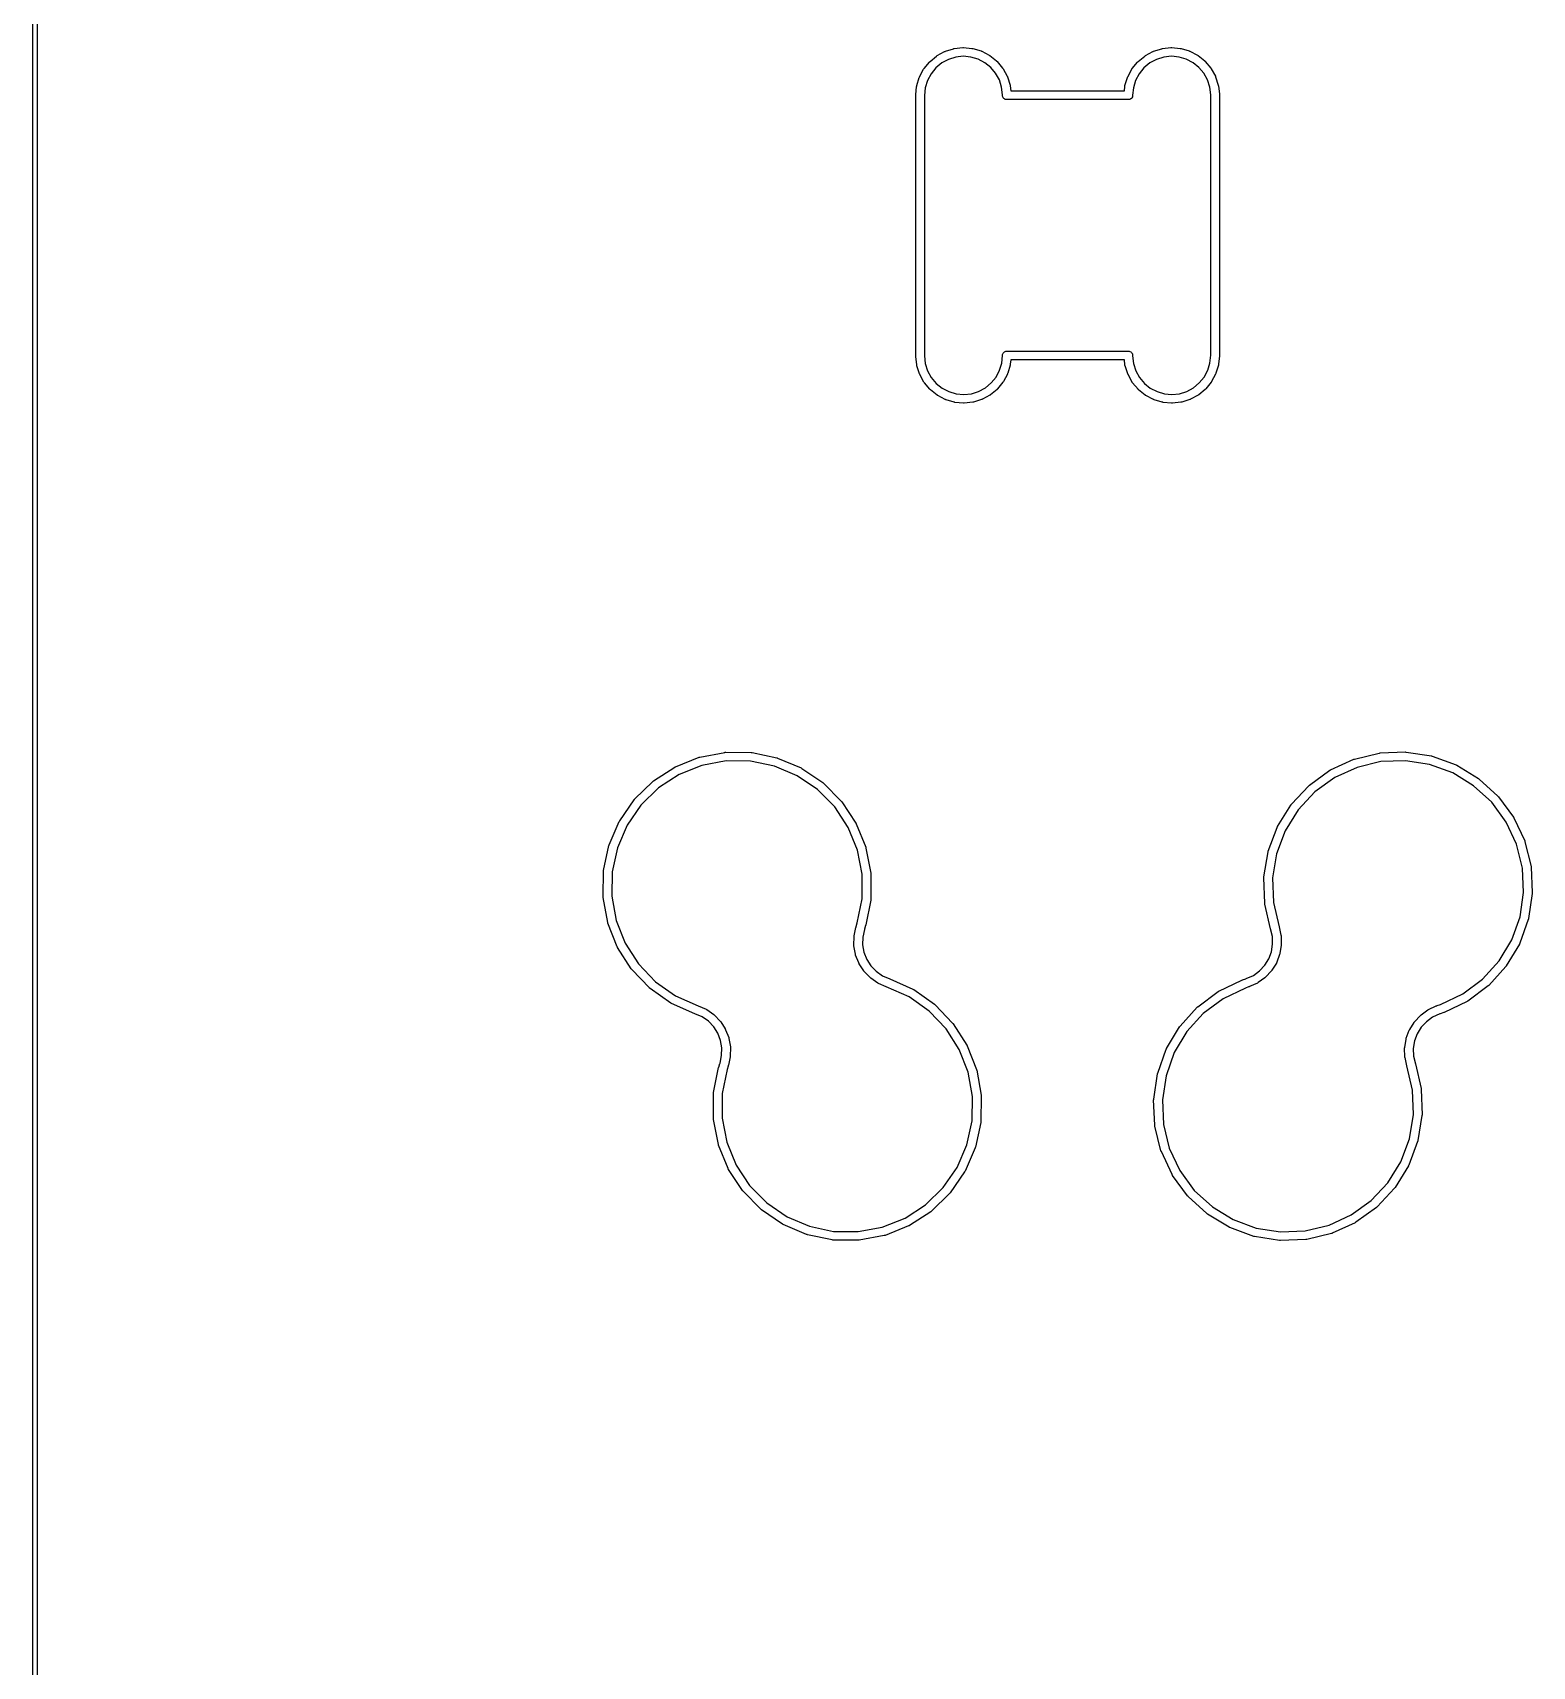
# Model space of a CAD drawing. Extents: x 95 to 260, y -129 to -48.
# Drawn here: x 95.22 to 112.51, y -109.17 to -90.33 of the extents above; entities that cross this region are included whole.
import ezdxf

# ---------------------------------------------------------------- set-up
doc = ezdxf.new("R2010")
doc.units = 0
doc.layers.add('BLACK', color=7, linetype='CONTINUOUS')

msp = doc.modelspace()

# ---------------------------------------------------------------- linework, layer by layer
at = {"layer": 'BLACK', "linetype": 'CONTINUOUS'}
for p, q in [((95.225, -126.206), (95.225, -50.005)), ((95.275, -50.0075), (95.275, -126.206)), ((105.57, -90.6604), (105.645, -90.5982)), ((105.645, -90.5978), (105.649, -90.5953)), ((105.645, -90.5982), (105.645, -90.5978)), ((105.645, -90.5982), (105.645, -90.5982)), ((105.645, -90.5982), (105.645, -90.5982)), ((105.649, -90.5953), (105.653, -90.5927)), ((105.653, -90.5927), (105.739, -90.5463)), ((105.739, -90.546), (105.743, -90.5443)), ((105.739, -90.5463), (105.739, -90.546)), ((105.739, -90.5463), (105.739, -90.5463)), ((105.739, -90.5463), (105.739, -90.5463)), ((105.743, -90.5443), (105.748, -90.5426)), ((105.748, -90.5426), (105.841, -90.5137)), ((105.866, -90.6107), (105.782, -90.6366)), ((105.841, -90.5137), (105.842, -90.5135)), ((105.841, -90.5137), (105.841, -90.5137)), ((105.842, -90.5135), (105.846, -90.5126)), ((105.846, -90.5126), (105.85, -90.5117)), ((105.85, -90.5117), (105.948, -90.5015)), ((105.953, -90.6015), (105.866, -90.6107)), ((105.948, -90.5015), (105.948, -90.5015)), ((105.948, -90.5015), (105.948, -90.5015)), ((105.948, -90.5015), (105.953, -90.5015)), ((105.953, -90.5015), (105.957, -90.5015)), ((106.041, -90.6095), (105.953, -90.6015)), ((105.957, -90.5015), (106.054, -90.5103)), ((106.125, -90.6342), (106.041, -90.6095)), ((106.054, -90.5103), (106.054, -90.5103)), ((106.054, -90.5103), (106.054, -90.5103)), ((106.054, -90.5103), (106.055, -90.5104)), ((106.055, -90.5104), (106.06, -90.5113)), ((106.06, -90.5113), (106.064, -90.5121)), ((106.064, -90.5121), (106.158, -90.5397)), ((106.158, -90.5397), (106.158, -90.5399)), ((106.158, -90.5399), (106.162, -90.5416)), ((106.162, -90.5416), (106.167, -90.5433)), ((106.167, -90.5433), (106.253, -90.5886)), ((106.253, -90.5886), (106.253, -90.5886)), ((106.253, -90.5886), (106.253, -90.5886)), ((106.253, -90.5886), (106.254, -90.5889)), ((106.254, -90.5889), (106.258, -90.5914)), ((106.258, -90.5914), (106.261, -90.5939)), ((106.261, -90.5939), (106.337, -90.655)), ((107.97, -90.6604), (108.045, -90.5982)), ((108.045, -90.5978), (108.049, -90.5953)), ((108.045, -90.5982), (108.045, -90.5978)), ((108.045, -90.5982), (108.045, -90.5982)), ((108.045, -90.5982), (108.045, -90.5982)), ((108.049, -90.5953), (108.053, -90.5927)), ((108.053, -90.5927), (108.139, -90.5463)), ((108.139, -90.546), (108.143, -90.5443)), ((108.139, -90.5463), (108.139, -90.546)), ((108.139, -90.5463), (108.139, -90.5463)), ((108.139, -90.5463), (108.139, -90.5463)), ((108.143, -90.5443), (108.148, -90.5426)), ((108.148, -90.5426), (108.241, -90.5137)), ((108.266, -90.6107), (108.182, -90.6366)), ((108.241, -90.5137), (108.242, -90.5135)), ((108.241, -90.5137), (108.241, -90.5137)), ((108.242, -90.5135), (108.246, -90.5126)), ((108.246, -90.5126), (108.25, -90.5117)), ((108.25, -90.5117), (108.348, -90.5015)), ((108.353, -90.6015), (108.266, -90.6107)), ((108.348, -90.5015), (108.348, -90.5015)), ((108.348, -90.5015), (108.348, -90.5015)), ((108.348, -90.5015), (108.353, -90.5015)), ((108.353, -90.5015), (108.357, -90.5015)), ((108.441, -90.6095), (108.353, -90.6015)), ((108.357, -90.5015), (108.454, -90.5103)), ((108.525, -90.6342), (108.441, -90.6095)), ((108.454, -90.5103), (108.454, -90.5103)), ((108.454, -90.5103), (108.454, -90.5103)), ((108.454, -90.5103), (108.455, -90.5104)), ((108.455, -90.5104), (108.46, -90.5113)), ((108.46, -90.5113), (108.464, -90.5121)), ((108.464, -90.5121), (108.558, -90.5397)), ((108.558, -90.5397), (108.558, -90.5399)), ((108.558, -90.5399), (108.562, -90.5416)), ((108.562, -90.5416), (108.567, -90.5433)), ((108.567, -90.5433), (108.653, -90.5886)), ((108.653, -90.5886), (108.653, -90.5886)), ((108.653, -90.5886), (108.653, -90.5886)), ((108.653, -90.5886), (108.654, -90.5889)), ((108.654, -90.5889), (108.658, -90.5914)), ((108.658, -90.5914), (108.661, -90.5939)), ((108.661, -90.5939), (108.737, -90.655)), ((105.45, -90.8372), (105.496, -90.7511)), ((105.496, -90.7505), (105.498, -90.7468)), ((105.496, -90.7511), (105.496, -90.7505)), ((105.496, -90.7511), (105.496, -90.7511)), ((105.496, -90.7511), (105.496, -90.7511)), ((105.498, -90.7468), (105.501, -90.743)), ((105.501, -90.743), (105.563, -90.6673)), ((105.582, -90.8024), (105.54, -90.8799)), ((105.563, -90.6668), (105.566, -90.6637)), ((105.563, -90.6673), (105.563, -90.6668)), ((105.566, -90.6637), (105.57, -90.6604)), ((105.637, -90.7343), (105.582, -90.8024)), ((105.705, -90.6784), (105.637, -90.7343)), ((105.782, -90.6366), (105.705, -90.6784)), ((106.203, -90.6749), (106.125, -90.6342)), ((106.271, -90.7299), (106.203, -90.6749)), ((106.327, -90.7971), (106.271, -90.7299)), ((106.37, -90.8741), (106.327, -90.7971)), ((106.337, -90.655), (106.338, -90.6555)), ((106.338, -90.6555), (106.341, -90.6587)), ((106.341, -90.6587), (106.344, -90.6619)), ((106.344, -90.6619), (106.407, -90.7366)), ((106.407, -90.7366), (106.408, -90.7372)), ((106.408, -90.7372), (106.41, -90.7409)), ((106.41, -90.7409), (106.413, -90.7447)), ((106.413, -90.7447), (106.46, -90.8302)), ((107.85, -90.8372), (107.896, -90.7511)), ((107.896, -90.7505), (107.898, -90.7468)), ((107.896, -90.7511), (107.896, -90.7505)), ((107.896, -90.7511), (107.896, -90.7511)), ((107.896, -90.7511), (107.896, -90.7511)), ((107.898, -90.7468), (107.901, -90.743)), ((107.901, -90.743), (107.963, -90.6673)), ((107.982, -90.8024), (107.94, -90.8799)), ((107.963, -90.6668), (107.966, -90.6637)), ((107.963, -90.6673), (107.963, -90.6668)), ((107.966, -90.6637), (107.97, -90.6604)), ((108.037, -90.7343), (107.982, -90.8024)), ((108.105, -90.6784), (108.037, -90.7343)), ((108.182, -90.6366), (108.105, -90.6784)), ((108.603, -90.6749), (108.525, -90.6342)), ((108.671, -90.7299), (108.603, -90.6749)), ((108.727, -90.7971), (108.671, -90.7299)), ((108.77, -90.8741), (108.727, -90.7971)), ((108.737, -90.655), (108.738, -90.6555)), ((108.738, -90.6555), (108.741, -90.6587)), ((108.741, -90.6587), (108.744, -90.6619)), ((108.744, -90.6619), (108.807, -90.7366)), ((108.807, -90.7366), (108.808, -90.7372)), ((108.808, -90.7372), (108.81, -90.7409)), ((108.81, -90.7409), (108.813, -90.7447)), ((108.813, -90.7447), (108.86, -90.8302)), ((105.406, -91.0464), (105.416, -90.9493)), ((105.416, -90.9486), (105.417, -90.9442)), ((105.416, -90.9492), (105.416, -90.9486)), ((105.416, -90.9493), (105.416, -90.9492)), ((105.416, -90.9493), (105.416, -90.9493)), ((105.417, -90.9442), (105.418, -90.9397)), ((105.418, -90.9397), (105.446, -90.8463)), ((105.446, -90.8456), (105.448, -90.8415)), ((105.446, -90.8463), (105.446, -90.8456)), ((105.448, -90.8415), (105.45, -90.8372)), ((105.515, -90.9639), (105.506, -91.0537)), ((105.54, -90.8799), (105.515, -90.9639)), ((106.396, -90.9577), (106.37, -90.8741)), ((106.406, -91.0472), (106.396, -90.9577)), ((106.46, -90.8302), (106.46, -90.8302)), ((106.46, -90.8302), (106.46, -90.8302)), ((106.46, -90.8302), (106.46, -90.8308)), ((106.46, -90.8308), (106.462, -90.835)), ((106.462, -90.835), (106.463, -90.8392)), ((106.463, -90.8392), (106.493, -90.9322)), ((106.493, -90.9322), (106.493, -90.9328)), ((106.493, -90.9328), (106.494, -90.9373)), ((106.494, -90.9373), (106.495, -90.9417)), ((106.495, -90.9417), (106.502, -91.0012)), ((107.811, -91.0012), (107.816, -90.9493)), ((107.816, -90.9486), (107.817, -90.9442)), ((107.816, -90.9492), (107.816, -90.9486)), ((107.816, -90.9493), (107.816, -90.9492)), ((107.816, -90.9493), (107.816, -90.9493)), ((107.817, -90.9442), (107.818, -90.9397)), ((107.818, -90.9397), (107.846, -90.8463)), ((107.846, -90.8456), (107.848, -90.8415)), ((107.846, -90.8463), (107.846, -90.8456)), ((107.848, -90.8415), (107.85, -90.8372)), ((107.915, -90.9639), (107.906, -91.0512)), ((107.94, -90.8799), (107.915, -90.9639)), ((108.796, -90.9577), (108.77, -90.8741)), ((108.806, -91.0472), (108.796, -90.9577)), ((108.86, -90.8302), (108.86, -90.8302)), ((108.86, -90.8302), (108.86, -90.8302)), ((108.86, -90.8302), (108.86, -90.8308)), ((108.86, -90.8308), (108.862, -90.835)), ((108.862, -90.835), (108.863, -90.8392)), ((108.863, -90.8392), (108.893, -90.9322)), ((108.893, -90.9322), (108.893, -90.9328)), ((108.893, -90.9328), (108.894, -90.9373)), ((108.894, -90.9373), (108.895, -90.9417)), ((108.895, -90.9417), (108.906, -91.0387)), ((105.406, -91.0488), (105.406, -91.0464)), ((105.406, -91.0464), (105.406, -91.0464)), ((105.406, -94.0537), (105.406, -91.0488)), ((105.506, -91.0537), (105.506, -94.051)), ((106.406, -91.049), (106.406, -91.0472)), ((106.406, -91.0512), (106.406, -91.049)), ((106.407, -91.0611), (106.406, -91.0512)), ((106.41, -91.0705), (106.407, -91.0611)), ((106.414, -91.0792), (106.41, -91.0705)), ((106.421, -91.0868), (106.414, -91.0792)), ((106.428, -91.093), (106.421, -91.0868)), ((106.437, -91.0977), (106.428, -91.093)), ((106.446, -91.1005), (106.437, -91.0977)), ((106.454, -91.1012), (106.446, -91.1005)), ((107.859, -91.1012), (106.454, -91.1012)), ((106.502, -91.0012), (107.811, -91.0012)), ((107.866, -91.1005), (107.859, -91.1012)), ((107.875, -91.0977), (107.866, -91.1005)), ((107.884, -91.093), (107.875, -91.0977)), ((107.892, -91.0868), (107.884, -91.093)), ((107.898, -91.0792), (107.892, -91.0868)), ((107.903, -91.0705), (107.898, -91.0792)), ((107.906, -91.0611), (107.903, -91.0705)), ((107.906, -91.0512), (107.906, -91.0512)), ((107.906, -91.0512), (107.906, -91.0611)), ((108.806, -91.0515), (108.806, -91.0472)), ((108.806, -94.0488), (108.806, -91.0515)), ((108.906, -91.0387), (108.906, -91.0394)), ((108.906, -91.0394), (108.906, -91.0417)), ((108.906, -91.0417), (108.906, -91.0439)), ((108.906, -91.0439), (108.906, -91.0486)), ((108.906, -91.0486), (108.906, -91.0488)), ((108.906, -91.0488), (108.906, -94.0537)), ((106.428, -94.0095), (106.437, -94.0048)), ((106.437, -94.0048), (106.446, -94.002)), ((106.446, -94.002), (106.454, -94.0012)), ((106.454, -94.0012), (107.859, -94.0012)), ((107.859, -94.0012), (107.866, -94.002)), ((107.866, -94.002), (107.875, -94.0048)), ((107.875, -94.0048), (107.884, -94.0095)), ((105.406, -94.0539), (105.406, -94.0537)), ((105.406, -94.0586), (105.406, -94.0539)), ((105.407, -94.0608), (105.406, -94.0586)), ((105.407, -94.0631), (105.407, -94.0608)), ((105.407, -94.0638), (105.407, -94.0631)), ((105.417, -94.1608), (105.407, -94.0638)), ((105.418, -94.1652), (105.417, -94.1608)), ((105.419, -94.1697), (105.418, -94.1652)), ((105.42, -94.1703), (105.419, -94.1697)), ((105.449, -94.2633), (105.42, -94.1703)), ((105.506, -94.051), (105.506, -94.0553)), ((105.506, -94.0553), (105.516, -94.1448)), ((105.516, -94.1448), (105.543, -94.2284)), ((106.372, -94.2226), (106.397, -94.1386)), ((106.397, -94.1386), (106.406, -94.0513)), ((106.406, -94.0512), (106.407, -94.0414)), ((106.406, -94.0513), (106.406, -94.0512)), ((106.407, -94.0414), (106.41, -94.032)), ((106.41, -94.032), (106.414, -94.0233)), ((106.414, -94.0233), (106.421, -94.0157)), ((106.421, -94.0157), (106.428, -94.0095)), ((106.495, -94.1628), (106.466, -94.2562)), ((106.496, -94.1539), (106.495, -94.1583)), ((106.495, -94.1583), (106.495, -94.1628)), ((106.502, -94.1012), (106.496, -94.1532)), ((106.496, -94.1532), (106.496, -94.1532)), ((106.496, -94.1532), (106.496, -94.1533)), ((106.496, -94.1533), (106.496, -94.1539)), ((107.811, -94.1012), (106.502, -94.1012)), ((107.817, -94.1608), (107.811, -94.1012)), ((107.818, -94.1652), (107.817, -94.1608)), ((107.819, -94.1697), (107.818, -94.1652)), ((107.82, -94.1703), (107.819, -94.1697)), ((107.849, -94.2633), (107.82, -94.1703)), ((107.884, -94.0095), (107.892, -94.0157)), ((107.892, -94.0157), (107.898, -94.0233)), ((107.898, -94.0233), (107.903, -94.032)), ((107.903, -94.032), (107.906, -94.0414)), ((107.906, -94.0414), (107.906, -94.0512)), ((107.906, -94.0512), (107.906, -94.0535)), ((107.906, -94.0535), (107.906, -94.0553)), ((107.906, -94.0553), (107.916, -94.1448)), ((107.916, -94.1448), (107.943, -94.2284)), ((108.772, -94.2226), (108.797, -94.1386)), ((108.797, -94.1386), (108.806, -94.0488)), ((108.895, -94.1628), (108.866, -94.2562)), ((108.896, -94.1539), (108.895, -94.1583)), ((108.895, -94.1583), (108.895, -94.1628)), ((108.906, -94.0561), (108.896, -94.1532)), ((108.896, -94.1532), (108.896, -94.1532)), ((108.896, -94.1532), (108.896, -94.1533)), ((108.896, -94.1533), (108.896, -94.1539)), ((108.906, -94.0537), (108.906, -94.0561)), ((108.906, -94.0561), (108.906, -94.0561)), ((105.451, -94.2675), (105.449, -94.2633)), ((105.453, -94.2717), (105.451, -94.2675)), ((105.453, -94.2723), (105.453, -94.2717)), ((105.5, -94.3578), (105.453, -94.2723)), ((105.502, -94.3616), (105.5, -94.3578)), ((105.505, -94.3653), (105.502, -94.3616)), ((105.505, -94.3659), (105.505, -94.3653)), ((105.568, -94.4406), (105.505, -94.3659)), ((105.543, -94.2284), (105.585, -94.3053)), ((105.585, -94.3053), (105.642, -94.3726)), ((105.642, -94.3726), (105.71, -94.4276)), ((106.208, -94.4241), (106.275, -94.3682)), ((106.275, -94.3682), (106.331, -94.3001)), ((106.331, -94.3001), (106.372, -94.2226)), ((106.411, -94.3595), (106.35, -94.4352)), ((106.414, -94.3557), (106.411, -94.3595)), ((106.417, -94.352), (106.414, -94.3557)), ((106.463, -94.2653), (106.417, -94.3514)), ((106.417, -94.3514), (106.417, -94.352)), ((106.464, -94.2611), (106.463, -94.2653)), ((106.466, -94.2569), (106.464, -94.2611)), ((106.466, -94.2562), (106.466, -94.2569)), ((107.851, -94.2675), (107.849, -94.2633)), ((107.853, -94.2717), (107.851, -94.2675)), ((107.853, -94.2723), (107.853, -94.2717)), ((107.9, -94.3578), (107.853, -94.2723)), ((107.902, -94.3616), (107.9, -94.3578)), ((107.905, -94.3653), (107.902, -94.3616)), ((107.905, -94.3659), (107.905, -94.3653)), ((107.968, -94.4406), (107.905, -94.3659)), ((107.943, -94.2284), (107.985, -94.3053)), ((107.985, -94.3053), (108.042, -94.3726)), ((108.042, -94.3726), (108.11, -94.4276)), ((108.608, -94.4241), (108.675, -94.3682)), ((108.675, -94.3682), (108.731, -94.3001)), ((108.731, -94.3001), (108.772, -94.2226)), ((108.811, -94.3595), (108.75, -94.4352)), ((108.814, -94.3557), (108.811, -94.3595)), ((108.817, -94.352), (108.814, -94.3557)), ((108.863, -94.2653), (108.817, -94.3514)), ((108.817, -94.3514), (108.817, -94.352)), ((108.864, -94.2611), (108.863, -94.2653)), ((108.866, -94.2569), (108.864, -94.2611)), ((108.866, -94.2562), (108.866, -94.2569)), ((105.571, -94.4438), (105.568, -94.4406)), ((105.575, -94.447), (105.571, -94.4438)), ((105.575, -94.4475), (105.575, -94.447)), ((105.651, -94.5086), (105.575, -94.4475)), ((105.655, -94.5111), (105.651, -94.5086)), ((105.659, -94.5136), (105.655, -94.5111)), ((105.659, -94.5139), (105.659, -94.5136)), ((105.746, -94.5592), (105.659, -94.5139)), ((105.659, -94.5139), (105.659, -94.5139)), ((105.659, -94.5139), (105.659, -94.5139)), ((105.71, -94.4276), (105.788, -94.4683)), ((105.75, -94.5608), (105.746, -94.5592)), ((105.754, -94.5626), (105.75, -94.5608)), ((105.755, -94.5628), (105.754, -94.5626)), ((105.848, -94.5904), (105.755, -94.5628)), ((105.788, -94.4683), (105.872, -94.493)), ((105.872, -94.493), (105.959, -94.501)), ((105.959, -94.501), (106.047, -94.4918)), ((106.047, -94.4918), (106.131, -94.4659)), ((106.165, -94.5599), (106.072, -94.5888)), ((106.131, -94.4659), (106.208, -94.4241)), ((106.169, -94.5582), (106.165, -94.5599)), ((106.173, -94.5565), (106.169, -94.5582)), ((106.174, -94.5562), (106.173, -94.5565)), ((106.26, -94.5098), (106.174, -94.5562)), ((106.174, -94.5562), (106.174, -94.5562)), ((106.174, -94.5562), (106.174, -94.5562)), ((106.263, -94.5072), (106.26, -94.5098)), ((106.267, -94.5047), (106.263, -94.5072)), ((106.268, -94.5043), (106.267, -94.5047)), ((106.343, -94.4421), (106.268, -94.5043)), ((106.346, -94.4388), (106.343, -94.4421)), ((106.349, -94.4357), (106.346, -94.4388)), ((106.35, -94.4352), (106.349, -94.4357)), ((106.35, -94.4352), (106.35, -94.4352)), ((106.35, -94.4352), (106.35, -94.4352)), ((107.971, -94.4438), (107.968, -94.4406)), ((107.975, -94.447), (107.971, -94.4438)), ((107.975, -94.4475), (107.975, -94.447)), ((108.051, -94.5086), (107.975, -94.4475)), ((108.055, -94.5111), (108.051, -94.5086)), ((108.059, -94.5136), (108.055, -94.5111)), ((108.059, -94.5139), (108.059, -94.5136)), ((108.146, -94.5592), (108.059, -94.5139)), ((108.059, -94.5139), (108.059, -94.5139)), ((108.059, -94.5139), (108.059, -94.5139)), ((108.11, -94.4276), (108.188, -94.4683)), ((108.15, -94.5608), (108.146, -94.5592)), ((108.154, -94.5626), (108.15, -94.5608)), ((108.155, -94.5628), (108.154, -94.5626)), ((108.248, -94.5904), (108.155, -94.5628)), ((108.188, -94.4683), (108.272, -94.493)), ((108.272, -94.493), (108.359, -94.501)), ((108.359, -94.501), (108.447, -94.4918)), ((108.447, -94.4918), (108.531, -94.4659)), ((108.565, -94.5599), (108.472, -94.5888)), ((108.531, -94.4659), (108.608, -94.4241)), ((108.569, -94.5582), (108.565, -94.5599)), ((108.573, -94.5565), (108.569, -94.5582)), ((108.574, -94.5562), (108.573, -94.5565)), ((108.66, -94.5098), (108.574, -94.5562)), ((108.574, -94.5562), (108.574, -94.5562)), ((108.574, -94.5562), (108.574, -94.5562)), ((108.663, -94.5072), (108.66, -94.5098)), ((108.667, -94.5047), (108.663, -94.5072)), ((108.668, -94.5043), (108.667, -94.5047)), ((108.743, -94.4421), (108.668, -94.5043)), ((108.746, -94.4388), (108.743, -94.4421)), ((108.749, -94.4357), (108.746, -94.4388)), ((108.75, -94.4352), (108.749, -94.4357)), ((108.75, -94.4352), (108.75, -94.4352)), ((108.75, -94.4352), (108.75, -94.4352)), ((105.853, -94.5912), (105.848, -94.5904)), ((105.857, -94.5921), (105.853, -94.5912)), ((105.858, -94.5922), (105.857, -94.5921)), ((105.955, -94.601), (105.858, -94.5922)), ((105.858, -94.5922), (105.858, -94.5922)), ((105.96, -94.601), (105.955, -94.601)), ((105.964, -94.601), (105.96, -94.601)), ((105.965, -94.601), (105.964, -94.601)), ((106.062, -94.5908), (105.965, -94.601)), ((105.965, -94.601), (105.965, -94.601)), ((106.066, -94.5899), (106.062, -94.5908)), ((106.071, -94.589), (106.066, -94.5899)), ((106.072, -94.5888), (106.071, -94.589)), ((106.072, -94.5888), (106.072, -94.5888)), ((108.253, -94.5912), (108.248, -94.5904)), ((108.257, -94.5921), (108.253, -94.5912)), ((108.258, -94.5922), (108.257, -94.5921)), ((108.355, -94.601), (108.258, -94.5922)), ((108.258, -94.5922), (108.258, -94.5922)), ((108.36, -94.601), (108.355, -94.601)), ((108.364, -94.601), (108.36, -94.601)), ((108.365, -94.601), (108.364, -94.601)), ((108.462, -94.5908), (108.365, -94.601)), ((108.365, -94.601), (108.365, -94.601)), ((108.466, -94.5899), (108.462, -94.5908)), ((108.471, -94.589), (108.466, -94.5899)), ((108.472, -94.5888), (108.471, -94.589)), ((108.472, -94.5888), (108.472, -94.5888)), ((102.637, -98.7936), (102.908, -98.6848)), ((102.908, -98.6848), (102.909, -98.6845)), ((102.908, -98.6848), (102.908, -98.6848)), ((102.908, -98.6848), (102.908, -98.6848)), ((102.909, -98.6845), (102.913, -98.6833)), ((102.913, -98.6833), (102.918, -98.682)), ((102.918, -98.682), (103.205, -98.628)), ((103.205, -98.628), (103.206, -98.6279)), ((103.206, -98.6279), (103.211, -98.6276)), ((103.211, -98.6276), (103.215, -98.6272)), ((103.215, -98.6272), (103.508, -98.63)), ((103.508, -98.63), (103.509, -98.6301)), ((103.509, -98.6301), (103.513, -98.6306)), ((103.513, -98.6306), (103.518, -98.6311)), ((103.518, -98.6311), (103.804, -98.6908)), ((103.804, -98.6908), (103.805, -98.6909)), ((103.805, -98.6909), (103.809, -98.6923)), ((103.809, -98.6923), (103.813, -98.6937)), ((103.813, -98.6937), (104.083, -98.8079)), ((110.189, -98.8304), (110.455, -98.7082)), ((110.455, -98.7082), (110.456, -98.7079)), ((110.455, -98.7082), (110.455, -98.7082)), ((110.455, -98.7082), (110.455, -98.7082)), ((110.456, -98.7079), (110.46, -98.7065)), ((110.46, -98.7065), (110.465, -98.705)), ((110.465, -98.705), (110.749, -98.6369)), ((110.749, -98.6369), (110.75, -98.6367)), ((110.75, -98.6367), (110.754, -98.6361)), ((110.754, -98.6361), (110.759, -98.6355)), ((110.759, -98.6355), (111.052, -98.6239)), ((111.052, -98.6239), (111.057, -98.6243)), ((111.052, -98.6239), (111.052, -98.6239)), ((111.052, -98.6239), (111.052, -98.6239)), ((111.057, -98.6243), (111.061, -98.6245)), ((111.061, -98.6245), (111.35, -98.67)), ((111.35, -98.67), (111.35, -98.67)), ((111.35, -98.67), (111.35, -98.67)), ((111.35, -98.67), (111.351, -98.6701)), ((111.351, -98.6701), (111.356, -98.6713)), ((111.356, -98.6713), (111.36, -98.6724)), ((111.36, -98.6724), (111.635, -98.7732)), ((102.383, -98.9577), (102.628, -98.7981)), ((102.678, -98.8846), (102.441, -99.0389)), ((102.628, -98.7981), (102.629, -98.7978)), ((102.628, -98.7981), (102.628, -98.7981)), ((102.628, -98.7981), (102.628, -98.7981)), ((102.629, -98.7978), (102.633, -98.7957)), ((102.633, -98.7957), (102.637, -98.7936)), ((102.941, -98.7794), (102.678, -98.8846)), ((103.219, -98.7272), (102.941, -98.7794)), ((103.502, -98.73), (103.219, -98.7272)), ((103.779, -98.7877), (103.502, -98.73)), ((104.039, -98.8981), (103.779, -98.7877)), ((104.273, -99.0569), (104.039, -98.8981)), ((104.083, -98.8079), (104.084, -98.8082)), ((104.084, -98.8082), (104.088, -98.8104)), ((104.088, -98.8104), (104.091, -98.8126)), ((104.091, -98.8126), (104.334, -98.9769)), ((109.944, -99.0068), (110.181, -98.8353)), ((110.181, -98.8353), (110.182, -98.8349)), ((110.182, -98.8349), (110.186, -98.8326)), ((110.186, -98.8326), (110.189, -98.8304)), ((110.493, -98.8011), (110.236, -98.9192)), ((110.768, -98.7352), (110.493, -98.8011)), ((111.051, -98.7241), (110.768, -98.7352)), ((111.33, -98.768), (111.051, -98.7241)), ((111.596, -98.8654), (111.33, -98.768)), ((111.837, -99.0125), (111.596, -98.8654)), ((111.635, -98.7732), (111.635, -98.7734)), ((111.635, -98.7734), (111.639, -98.7755)), ((111.639, -98.7755), (111.644, -98.7774)), ((111.644, -98.7774), (111.894, -98.9297)), ((102.165, -99.168), (102.375, -98.9638)), ((102.441, -99.0389), (102.238, -99.2363)), ((102.375, -98.9633), (102.379, -98.9606)), ((102.375, -98.9638), (102.375, -98.9633)), ((102.379, -98.9606), (102.383, -98.9577)), ((104.472, -99.2583), (104.273, -99.0569)), ((104.334, -98.9769), (104.334, -98.9769)), ((104.334, -98.9769), (104.334, -98.977)), ((104.334, -98.977), (104.334, -98.9773)), ((104.334, -98.9773), (104.338, -98.9802)), ((104.338, -98.9802), (104.341, -98.9832)), ((104.341, -98.9832), (104.547, -99.1915)), ((109.737, -99.2275), (109.936, -99.0132)), ((110.006, -99.0849), (109.814, -99.2921)), ((109.936, -99.0132), (109.937, -99.0127)), ((109.937, -99.0127), (109.94, -99.0098)), ((109.94, -99.0098), (109.944, -99.0068)), ((110.236, -98.9192), (110.006, -99.0849)), ((112.046, -99.2038), (111.837, -99.0125)), ((111.894, -98.9297), (111.894, -98.93)), ((111.894, -98.93), (111.898, -98.9328)), ((111.898, -98.9328), (111.901, -98.9355)), ((111.901, -98.9355), (112.117, -99.1334)), ((101.993, -99.4165), (102.159, -99.1755)), ((102.238, -99.2363), (102.078, -99.4692)), ((102.159, -99.1749), (102.162, -99.1715)), ((102.159, -99.1755), (102.159, -99.1749)), ((102.159, -99.1755), (102.159, -99.1755)), ((102.159, -99.1755), (102.159, -99.1755)), ((102.162, -99.1715), (102.165, -99.168)), ((104.628, -99.4944), (104.472, -99.2583)), ((104.547, -99.1915), (104.547, -99.192)), ((104.547, -99.192), (104.55, -99.1956)), ((104.55, -99.1956), (104.553, -99.1991)), ((104.553, -99.1991), (104.714, -99.4434)), ((109.577, -99.4843), (109.731, -99.2353)), ((109.731, -99.2353), (109.732, -99.2347)), ((109.731, -99.2353), (109.731, -99.2353)), ((109.731, -99.2353), (109.731, -99.2353)), ((109.732, -99.2347), (109.734, -99.2312)), ((109.734, -99.2312), (109.737, -99.2275)), ((112.213, -99.4319), (112.046, -99.2038)), ((112.117, -99.1334), (112.118, -99.1339)), ((112.118, -99.1339), (112.121, -99.1373)), ((112.121, -99.1373), (112.124, -99.1407)), ((112.124, -99.1407), (112.297, -99.3767)), ((101.872, -99.6938), (101.988, -99.4251)), ((102.078, -99.4692), (101.966, -99.729)), ((101.988, -99.4244), (101.991, -99.4205)), ((101.988, -99.4251), (101.988, -99.4244)), ((101.991, -99.4205), (101.993, -99.4165)), ((104.714, -99.4434), (104.715, -99.4439)), ((104.715, -99.4439), (104.717, -99.448)), ((104.717, -99.448), (104.719, -99.452)), ((104.719, -99.452), (104.83, -99.7229)), ((109.814, -99.2921), (109.665, -99.5327)), ((112.333, -99.6882), (112.213, -99.4319)), ((112.297, -99.3767), (112.297, -99.3773)), ((112.297, -99.3773), (112.299, -99.3812)), ((112.299, -99.3812), (112.302, -99.3851)), ((112.302, -99.3851), (112.426, -99.6503)), ((104.735, -99.7562), (104.628, -99.4944)), ((109.47, -99.7671), (109.573, -99.493)), ((109.665, -99.5327), (109.566, -99.7976)), ((109.573, -99.4924), (109.575, -99.4883)), ((109.573, -99.493), (109.573, -99.4924)), ((109.575, -99.4883), (109.577, -99.4843)), ((112.426, -99.6503), (112.426, -99.6509)), ((112.426, -99.6509), (112.427, -99.6552)), ((112.427, -99.6552), (112.429, -99.6595)), ((112.429, -99.6595), (112.499, -99.9437)), ((101.807, -99.9892), (101.869, -99.7031)), ((101.869, -99.7024), (101.871, -99.6982)), ((101.869, -99.7031), (101.869, -99.7024)), ((101.869, -99.7031), (101.869, -99.7031)), ((101.869, -99.7031), (101.869, -99.7031)), ((101.871, -99.6982), (101.872, -99.6938)), ((101.966, -99.729), (101.906, -100.006)), ((104.789, -100.034), (104.735, -99.7562)), ((104.83, -99.7229), (104.83, -99.7236)), ((104.83, -99.7236), (104.831, -99.7279)), ((104.831, -99.7279), (104.832, -99.7323)), ((104.832, -99.7323), (104.888, -100.02)), ((109.42, -100.065), (109.468, -99.7766)), ((109.468, -99.7759), (109.469, -99.7715)), ((109.468, -99.7766), (109.468, -99.7759)), ((109.469, -99.7715), (109.47, -99.7671)), ((109.566, -99.7976), (109.52, -100.077)), ((112.401, -99.9629), (112.333, -99.6882)), ((101.801, -100.292), (101.806, -99.9989)), ((101.806, -99.9982), (101.807, -99.9938)), ((101.806, -99.9989), (101.806, -99.9982)), ((101.807, -99.9938), (101.807, -99.9892)), ((101.906, -100.006), (101.901, -100.288)), ((104.789, -100.317), (104.789, -100.034)), ((104.888, -100.02), (104.888, -100.02)), ((104.888, -100.02), (104.888, -100.02)), ((104.888, -100.02), (104.889, -100.02)), ((104.889, -100.02), (104.889, -100.025)), ((104.889, -100.025), (104.889, -100.029)), ((104.889, -100.029), (104.889, -100.322)), ((112.414, -100.245), (112.401, -99.9629)), ((112.499, -99.9437), (112.499, -99.9444)), ((112.499, -99.9444), (112.5, -99.9488)), ((112.5, -99.9488), (112.5, -99.9533)), ((112.5, -99.9533), (112.514, -100.246)), ((109.42, -100.07), (109.42, -100.065)), ((109.42, -100.074), (109.42, -100.07)), ((109.42, -100.075), (109.42, -100.074)), ((109.429, -100.368), (109.42, -100.075)), ((109.52, -100.077), (109.529, -100.36)), ((101.802, -100.296), (101.801, -100.292)), ((101.802, -100.301), (101.802, -100.296)), ((101.854, -100.589), (101.802, -100.301)), ((101.802, -100.301), (101.802, -100.301)), ((101.802, -100.301), (101.802, -100.301)), ((101.802, -100.301), (101.802, -100.301)), ((101.901, -100.288), (101.952, -100.567)), ((104.732, -100.596), (104.789, -100.317)), ((104.888, -100.332), (104.83, -100.619)), ((104.889, -100.323), (104.888, -100.327)), ((104.888, -100.327), (104.888, -100.332)), ((104.889, -100.322), (104.889, -100.323)), ((109.43, -100.372), (109.429, -100.368)), ((109.43, -100.377), (109.43, -100.372)), ((109.497, -100.663), (109.43, -100.377)), ((109.43, -100.377), (109.43, -100.377)), ((109.529, -100.36), (109.594, -100.64)), ((112.372, -100.525), (112.414, -100.245)), ((112.514, -100.255), (112.47, -100.545)), ((112.514, -100.246), (112.514, -100.246)), ((112.514, -100.246), (112.514, -100.251)), ((112.514, -100.251), (112.514, -100.255)), ((101.855, -100.594), (101.854, -100.589)), ((101.856, -100.598), (101.855, -100.594)), ((101.857, -100.599), (101.856, -100.598)), ((101.964, -100.871), (101.857, -100.599)), ((101.952, -100.567), (102.055, -100.83)), ((104.72, -100.636), (104.732, -100.596)), ((112.276, -100.792), (112.372, -100.525)), ((112.468, -100.554), (112.369, -100.83)), ((112.469, -100.55), (112.468, -100.554)), ((112.47, -100.546), (112.469, -100.55)), ((112.47, -100.545), (112.47, -100.546)), ((104.693, -100.851), (104.694, -100.753)), ((104.694, -100.753), (104.695, -100.748)), ((104.694, -100.753), (104.694, -100.753)), ((104.695, -100.744), (104.716, -100.648)), ((104.695, -100.748), (104.695, -100.744)), ((104.716, -100.648), (104.717, -100.645)), ((104.716, -100.648), (104.716, -100.648)), ((104.717, -100.643), (104.72, -100.636)), ((104.717, -100.645), (104.717, -100.643)), ((104.794, -100.76), (104.793, -100.848)), ((104.813, -100.672), (104.794, -100.76)), ((104.815, -100.667), (104.813, -100.672)), ((104.828, -100.624), (104.815, -100.667)), ((104.815, -100.667), (104.815, -100.667)), ((104.815, -100.667), (104.815, -100.667)), ((104.829, -100.622), (104.828, -100.624)), ((104.83, -100.619), (104.829, -100.622)), ((104.83, -100.619), (104.83, -100.619)), ((109.517, -100.753), (109.497, -100.663)), ((109.497, -100.663), (109.497, -100.663)), ((109.52, -100.841), (109.517, -100.753)), ((109.594, -100.64), (109.594, -100.64)), ((109.594, -100.64), (109.616, -100.735)), ((109.616, -100.735), (109.616, -100.736)), ((109.616, -100.736), (109.617, -100.74)), ((109.617, -100.74), (109.617, -100.745)), ((109.617, -100.745), (109.62, -100.842)), ((101.966, -100.875), (101.964, -100.871)), ((101.968, -100.879), (101.966, -100.875)), ((101.968, -100.88), (101.968, -100.879)), ((102.126, -101.126), (101.968, -100.88)), ((102.055, -100.83), (102.208, -101.068)), ((104.693, -100.856), (104.693, -100.851)), ((104.693, -100.86), (104.693, -100.856)), ((104.693, -100.861), (104.693, -100.86)), ((104.711, -100.957), (104.693, -100.861)), ((104.693, -100.861), (104.693, -100.861)), ((104.693, -100.861), (104.693, -100.861)), ((104.712, -100.961), (104.711, -100.957)), ((104.713, -100.965), (104.712, -100.961)), ((104.713, -100.966), (104.713, -100.965)), ((104.749, -101.057), (104.713, -100.966)), ((104.793, -100.848), (104.808, -100.934)), ((104.808, -100.934), (104.84, -101.016)), ((109.475, -101.01), (109.506, -100.927)), ((109.506, -100.927), (109.52, -100.841)), ((109.601, -100.958), (109.567, -101.049)), ((109.603, -100.953), (109.601, -100.958)), ((109.604, -100.949), (109.603, -100.953)), ((109.62, -100.852), (109.604, -100.948)), ((109.604, -100.948), (109.604, -100.948)), ((109.604, -100.948), (109.604, -100.948)), ((109.604, -100.948), (109.604, -100.949)), ((109.62, -100.842), (109.62, -100.843)), ((109.62, -100.843), (109.62, -100.848)), ((109.62, -100.848), (109.62, -100.852)), ((112.131, -101.034), (112.276, -100.792)), ((112.365, -100.839), (112.214, -101.09)), ((112.367, -100.835), (112.365, -100.839)), ((112.369, -100.831), (112.367, -100.835)), ((112.369, -100.83), (112.369, -100.831)), ((102.129, -101.13), (102.126, -101.126)), ((102.132, -101.134), (102.129, -101.13)), ((102.335, -101.345), (102.132, -101.134)), ((102.132, -101.134), (102.132, -101.134)), ((102.208, -101.068), (102.404, -101.273)), ((104.751, -101.061), (104.749, -101.057)), ((104.753, -101.065), (104.751, -101.061)), ((104.754, -101.066), (104.753, -101.065)), ((104.806, -101.148), (104.754, -101.066)), ((104.754, -101.066), (104.754, -101.066)), ((104.754, -101.066), (104.754, -101.066)), ((104.809, -101.151), (104.806, -101.148)), ((104.812, -101.155), (104.809, -101.151)), ((104.812, -101.156), (104.812, -101.155)), ((104.88, -101.226), (104.812, -101.156)), ((104.84, -101.016), (104.888, -101.09)), ((104.888, -101.09), (104.949, -101.153)), ((104.949, -101.153), (105.021, -101.204)), ((109.298, -101.2), (109.369, -101.149)), ((109.369, -101.149), (109.429, -101.084)), ((109.429, -101.084), (109.475, -101.01)), ((109.506, -101.149), (109.439, -101.22)), ((109.508, -101.145), (109.506, -101.149)), ((109.511, -101.142), (109.508, -101.145)), ((109.563, -101.058), (109.511, -101.141)), ((109.511, -101.141), (109.511, -101.142)), ((109.565, -101.054), (109.563, -101.058)), ((109.567, -101.05), (109.565, -101.054)), ((109.567, -101.049), (109.567, -101.05)), ((111.941, -101.244), (112.131, -101.034)), ((112.208, -101.098), (112.012, -101.315)), ((112.211, -101.094), (112.208, -101.098)), ((112.214, -101.09), (112.211, -101.094)), ((112.214, -101.09), (112.214, -101.09)), ((102.338, -101.348), (102.335, -101.345)), ((102.342, -101.351), (102.338, -101.348)), ((102.342, -101.352), (102.342, -101.351)), ((102.582, -101.519), (102.342, -101.352)), ((102.342, -101.352), (102.342, -101.352)), ((102.342, -101.352), (102.342, -101.352)), ((102.404, -101.273), (102.635, -101.435)), ((104.883, -101.229), (104.88, -101.226)), ((104.887, -101.232), (104.883, -101.229)), ((104.967, -101.288), (104.887, -101.232)), ((104.887, -101.232), (104.887, -101.232)), ((104.887, -101.232), (104.887, -101.232)), ((104.887, -101.232), (104.887, -101.232)), ((104.971, -101.291), (104.967, -101.288)), ((104.975, -101.293), (104.971, -101.291)), ((104.976, -101.293), (104.975, -101.293)), ((105.065, -101.332), (104.976, -101.293)), ((105.021, -101.204), (105.106, -101.241)), ((105.328, -101.449), (105.065, -101.332)), ((105.065, -101.332), (105.065, -101.332)), ((105.106, -101.241), (105.106, -101.241)), ((105.106, -101.241), (105.373, -101.359)), ((108.901, -101.381), (109.165, -101.255)), ((109.206, -101.347), (108.948, -101.469)), ((109.165, -101.255), (109.166, -101.255)), ((109.166, -101.255), (109.168, -101.254)), ((109.168, -101.254), (109.171, -101.253)), ((109.171, -101.253), (109.211, -101.239)), ((109.243, -101.334), (109.206, -101.347)), ((109.211, -101.239), (109.216, -101.238)), ((109.211, -101.239), (109.211, -101.239)), ((109.211, -101.239), (109.211, -101.239)), ((109.216, -101.238), (109.298, -101.2)), ((109.251, -101.332), (109.243, -101.334)), ((109.253, -101.331), (109.251, -101.332)), ((109.255, -101.33), (109.253, -101.331)), ((109.344, -101.289), (109.255, -101.33)), ((109.255, -101.33), (109.255, -101.33)), ((109.348, -101.287), (109.344, -101.289)), ((109.352, -101.284), (109.348, -101.287)), ((109.353, -101.284), (109.352, -101.284)), ((109.432, -101.227), (109.353, -101.284)), ((109.435, -101.224), (109.432, -101.227)), ((109.439, -101.221), (109.435, -101.224)), ((109.439, -101.22), (109.439, -101.22)), ((109.439, -101.22), (109.439, -101.22)), ((109.439, -101.22), (109.439, -101.221)), ((111.714, -101.413), (111.941, -101.244)), ((112.005, -101.321), (111.77, -101.496)), ((112.008, -101.318), (112.005, -101.321)), ((112.012, -101.315), (112.008, -101.318)), ((112.012, -101.315), (112.012, -101.315)), ((112.012, -101.315), (112.012, -101.315)), ((112.012, -101.315), (112.012, -101.315)), ((102.586, -101.522), (102.582, -101.519)), ((102.59, -101.524), (102.586, -101.522)), ((102.591, -101.524), (102.59, -101.524)), ((102.858, -101.642), (102.591, -101.524)), ((102.591, -101.524), (102.591, -101.524)), ((102.591, -101.524), (102.591, -101.524)), ((102.635, -101.435), (102.899, -101.551)), ((105.56, -101.611), (105.328, -101.449)), ((105.373, -101.359), (105.373, -101.359)), ((105.373, -101.359), (105.373, -101.359)), ((105.373, -101.359), (105.374, -101.359)), ((105.374, -101.359), (105.378, -101.362)), ((105.378, -101.362), (105.382, -101.364)), ((105.382, -101.364), (105.622, -101.532)), ((105.622, -101.532), (105.622, -101.532)), ((105.622, -101.532), (105.626, -101.535)), ((105.626, -101.535), (105.629, -101.538)), ((105.629, -101.538), (105.831, -101.75)), ((108.658, -101.561), (108.893, -101.386)), ((108.948, -101.469), (108.721, -101.638)), ((108.893, -101.386), (108.897, -101.384)), ((108.893, -101.386), (108.893, -101.386)), ((108.893, -101.386), (108.893, -101.386)), ((108.893, -101.386), (108.893, -101.386)), ((108.897, -101.384), (108.901, -101.381)), ((111.418, -101.549), (111.457, -101.536)), ((111.457, -101.536), (111.714, -101.413)), ((111.762, -101.501), (111.497, -101.627)), ((111.766, -101.499), (111.762, -101.501)), ((111.769, -101.497), (111.766, -101.499)), ((111.77, -101.496), (111.769, -101.497)), ((111.77, -101.496), (111.77, -101.496)), ((111.77, -101.496), (111.77, -101.496)), ((102.943, -101.68), (102.858, -101.642)), ((102.899, -101.551), (102.899, -101.551)), ((102.899, -101.551), (102.988, -101.59)), ((103.015, -101.73), (102.943, -101.68)), ((102.988, -101.59), (102.988, -101.59)), ((102.988, -101.59), (102.988, -101.59)), ((102.988, -101.59), (102.989, -101.591)), ((102.989, -101.591), (102.993, -101.593)), ((102.993, -101.593), (102.997, -101.595)), ((102.997, -101.595), (103.077, -101.651)), ((103.076, -101.794), (103.015, -101.73)), ((103.077, -101.651), (103.077, -101.651)), ((103.077, -101.651), (103.077, -101.651)), ((103.077, -101.651), (103.077, -101.652)), ((103.077, -101.652), (103.08, -101.655)), ((103.08, -101.655), (103.084, -101.658)), ((103.084, -101.658), (103.151, -101.728)), ((103.151, -101.728), (103.152, -101.729)), ((103.152, -101.729), (103.155, -101.732)), ((103.155, -101.732), (103.157, -101.736)), ((105.756, -101.815), (105.56, -101.611)), ((108.454, -101.785), (108.651, -101.568)), ((108.721, -101.638), (108.532, -101.848)), ((108.651, -101.567), (108.654, -101.564)), ((108.651, -101.568), (108.651, -101.567)), ((108.651, -101.568), (108.651, -101.568)), ((108.651, -101.568), (108.651, -101.568)), ((108.654, -101.564), (108.658, -101.561)), ((111.157, -101.734), (111.223, -101.662)), ((111.223, -101.662), (111.224, -101.662)), ((111.224, -101.662), (111.227, -101.659)), ((111.227, -101.659), (111.231, -101.656)), ((111.231, -101.656), (111.31, -101.599)), ((111.364, -101.683), (111.293, -101.734)), ((111.31, -101.598), (111.314, -101.596)), ((111.31, -101.599), (111.31, -101.598)), ((111.31, -101.599), (111.31, -101.599)), ((111.31, -101.599), (111.31, -101.599)), ((111.314, -101.596), (111.318, -101.594)), ((111.318, -101.594), (111.407, -101.553)), ((111.446, -101.645), (111.364, -101.683)), ((111.407, -101.553), (111.41, -101.552)), ((111.407, -101.553), (111.407, -101.553)), ((111.41, -101.552), (111.412, -101.551)), ((111.412, -101.551), (111.418, -101.549)), ((111.45, -101.644), (111.446, -101.645)), ((111.492, -101.629), (111.45, -101.644)), ((111.45, -101.644), (111.45, -101.644)), ((111.45, -101.644), (111.45, -101.644)), ((111.494, -101.628), (111.492, -101.629)), ((111.497, -101.627), (111.494, -101.628)), ((111.497, -101.627), (111.497, -101.627)), ((103.123, -101.868), (103.076, -101.794)), ((103.155, -101.95), (103.123, -101.868)), ((103.157, -101.736), (103.21, -101.818)), ((103.21, -101.818), (103.21, -101.819)), ((103.21, -101.819), (103.212, -101.823)), ((103.212, -101.823), (103.214, -101.827)), ((103.214, -101.827), (103.25, -101.918)), ((103.25, -101.918), (103.25, -101.918)), ((103.25, -101.918), (103.25, -101.918)), ((103.25, -101.918), (103.25, -101.919)), ((103.25, -101.919), (103.251, -101.923)), ((105.908, -102.054), (105.756, -101.815)), ((105.831, -101.75), (105.831, -101.75)), ((105.831, -101.75), (105.831, -101.75)), ((105.831, -101.75), (105.832, -101.75)), ((105.832, -101.75), (105.835, -101.754)), ((105.835, -101.754), (105.838, -101.757)), ((105.838, -101.757), (105.995, -102.004)), ((108.298, -102.043), (108.448, -101.792)), ((108.532, -101.848), (108.386, -102.091)), ((108.448, -101.792), (108.449, -101.792)), ((108.449, -101.792), (108.451, -101.788)), ((108.451, -101.788), (108.454, -101.785)), ((111.061, -101.925), (111.095, -101.833)), ((111.095, -101.833), (111.098, -101.829)), ((111.095, -101.833), (111.095, -101.833)), ((111.098, -101.829), (111.1, -101.825)), ((111.1, -101.825), (111.151, -101.742)), ((111.151, -101.741), (111.154, -101.738)), ((111.151, -101.742), (111.151, -101.741)), ((111.151, -101.742), (111.151, -101.742)), ((111.151, -101.742), (111.151, -101.742)), ((111.154, -101.738), (111.157, -101.734)), ((111.187, -101.873), (111.156, -101.955)), ((111.233, -101.798), (111.187, -101.873)), ((111.293, -101.734), (111.233, -101.798)), ((103.17, -102.036), (103.155, -101.95)), ((103.168, -102.124), (103.17, -102.036)), ((103.251, -101.923), (103.252, -101.927)), ((103.252, -101.927), (103.269, -102.024)), ((103.27, -102.033), (103.268, -102.131)), ((103.269, -102.024), (103.269, -102.024)), ((103.269, -102.024), (103.269, -102.024)), ((103.269, -102.024), (103.269, -102.024)), ((103.269, -102.024), (103.27, -102.029)), ((103.27, -102.029), (103.27, -102.033)), ((106.011, -102.317), (105.908, -102.054)), ((105.995, -102.004), (105.995, -102.005)), ((105.995, -102.005), (105.997, -102.009)), ((105.997, -102.009), (106, -102.013)), ((106, -102.013), (106.106, -102.285)), ((108.195, -102.328), (108.294, -102.052)), ((108.386, -102.091), (108.291, -102.357)), ((108.294, -102.052), (108.296, -102.048)), ((108.294, -102.052), (108.294, -102.052)), ((108.294, -102.052), (108.294, -102.052)), ((108.294, -102.052), (108.294, -102.052)), ((108.296, -102.048), (108.298, -102.043)), ((111.042, -102.035), (111.043, -102.031)), ((111.042, -102.04), (111.042, -102.035)), ((111.045, -102.138), (111.042, -102.04)), ((111.042, -102.04), (111.042, -102.04)), ((111.043, -102.031), (111.058, -101.934)), ((111.058, -101.934), (111.059, -101.934)), ((111.059, -101.934), (111.06, -101.929)), ((111.06, -101.929), (111.061, -101.925)), ((111.156, -101.955), (111.142, -102.042)), ((111.142, -102.042), (111.145, -102.13)), ((103.075, -102.549), (103.133, -102.262)), ((103.133, -102.261), (103.134, -102.259)), ((103.133, -102.262), (103.133, -102.261)), ((103.134, -102.259), (103.135, -102.257)), ((103.135, -102.257), (103.148, -102.216)), ((103.148, -102.216), (103.149, -102.212)), ((103.148, -102.216), (103.148, -102.216)), ((103.148, -102.216), (103.148, -102.216)), ((103.149, -102.212), (103.168, -102.124)), ((103.231, -102.285), (103.174, -102.564)), ((103.243, -102.247), (103.231, -102.285)), ((103.245, -102.241), (103.243, -102.247)), ((103.246, -102.237), (103.245, -102.239)), ((103.245, -102.239), (103.245, -102.241)), ((103.267, -102.141), (103.246, -102.236)), ((103.246, -102.236), (103.246, -102.237)), ((103.268, -102.132), (103.267, -102.136)), ((103.267, -102.136), (103.267, -102.141)), ((103.268, -102.131), (103.268, -102.132)), ((106.106, -102.285), (106.106, -102.285)), ((106.106, -102.285), (106.106, -102.285)), ((106.106, -102.285), (106.106, -102.286)), ((106.106, -102.286), (106.108, -102.29)), ((106.108, -102.29), (106.109, -102.295)), ((106.109, -102.295), (106.161, -102.583)), ((111.046, -102.143), (111.045, -102.138)), ((111.046, -102.147), (111.046, -102.143)), ((111.047, -102.148), (111.046, -102.147)), ((111.069, -102.243), (111.047, -102.148)), ((111.047, -102.148), (111.047, -102.148)), ((111.047, -102.148), (111.047, -102.148)), ((111.134, -102.523), (111.069, -102.243)), ((111.069, -102.243), (111.069, -102.243)), ((111.145, -102.13), (111.166, -102.22)), ((111.166, -102.22), (111.166, -102.22)), ((111.166, -102.22), (111.166, -102.22)), ((111.166, -102.22), (111.232, -102.505)), ((106.061, -102.596), (106.011, -102.317)), ((108.149, -102.627), (108.192, -102.337)), ((108.192, -102.337), (108.193, -102.337)), ((108.193, -102.337), (108.194, -102.332)), ((108.194, -102.332), (108.195, -102.328)), ((108.291, -102.357), (108.249, -102.637)), ((103.073, -102.851), (103.074, -102.559)), ((103.074, -102.558), (103.075, -102.554)), ((103.074, -102.559), (103.074, -102.558)), ((103.075, -102.554), (103.075, -102.549)), ((103.174, -102.564), (103.173, -102.847)), ((106.056, -102.879), (106.061, -102.596)), ((106.161, -102.593), (106.156, -102.885)), ((106.161, -102.583), (106.161, -102.584)), ((106.161, -102.584), (106.161, -102.588)), ((106.161, -102.588), (106.161, -102.593)), ((108.148, -102.636), (108.149, -102.631)), ((108.148, -102.637), (108.148, -102.636)), ((108.148, -102.636), (108.148, -102.636)), ((108.148, -102.636), (108.148, -102.636)), ((108.162, -102.929), (108.148, -102.637)), ((108.149, -102.631), (108.149, -102.627)), ((108.249, -102.637), (108.262, -102.919)), ((111.143, -102.806), (111.134, -102.523)), ((111.232, -102.505), (111.232, -102.506)), ((111.232, -102.506), (111.233, -102.511)), ((111.233, -102.511), (111.233, -102.515)), ((111.233, -102.515), (111.243, -102.808)), ((103.073, -102.856), (103.073, -102.851)), ((103.074, -102.861), (103.073, -102.856)), ((103.13, -103.149), (103.074, -102.861)), ((103.074, -102.861), (103.074, -102.861)), ((103.173, -102.847), (103.227, -103.125)), ((111.097, -103.085), (111.143, -102.806)), ((111.242, -102.817), (111.195, -103.106)), ((111.243, -102.813), (111.242, -102.817)), ((111.243, -102.808), (111.243, -102.808)), ((111.243, -102.808), (111.243, -102.813)), ((105.996, -103.155), (106.056, -102.879)), ((106.155, -102.895), (106.093, -103.181)), ((106.156, -102.886), (106.155, -102.89)), ((106.155, -102.89), (106.155, -102.895)), ((106.156, -102.885), (106.156, -102.886)), ((108.163, -102.933), (108.162, -102.929)), ((108.163, -102.938), (108.163, -102.933)), ((108.163, -102.939), (108.163, -102.938)), ((108.233, -103.223), (108.163, -102.939)), ((108.163, -102.939), (108.163, -102.939)), ((108.163, -102.939), (108.163, -102.939)), ((108.262, -102.919), (108.329, -103.194)), ((103.131, -103.153), (103.13, -103.149)), ((103.132, -103.157), (103.131, -103.153)), ((103.132, -103.158), (103.132, -103.157)), ((103.243, -103.429), (103.132, -103.158)), ((103.132, -103.158), (103.132, -103.158)), ((103.132, -103.158), (103.132, -103.158)), ((103.227, -103.125), (103.334, -103.387)), ((105.884, -103.415), (105.996, -103.155)), ((106.09, -103.19), (105.974, -103.459)), ((106.091, -103.186), (106.09, -103.19)), ((106.093, -103.182), (106.091, -103.186)), ((106.093, -103.181), (106.093, -103.182)), ((108.235, -103.227), (108.233, -103.223)), ((108.236, -103.231), (108.235, -103.227)), ((108.237, -103.232), (108.236, -103.231)), ((108.361, -103.497), (108.237, -103.232)), ((108.329, -103.194), (108.449, -103.45)), ((110.998, -103.35), (111.097, -103.085)), ((111.192, -103.116), (111.089, -103.39)), ((111.193, -103.111), (111.192, -103.116)), ((111.195, -103.107), (111.193, -103.111)), ((111.195, -103.106), (111.195, -103.106)), ((111.195, -103.106), (111.195, -103.106)), ((111.195, -103.106), (111.195, -103.107)), ((103.334, -103.387), (103.489, -103.623)), ((105.723, -103.647), (105.884, -103.415)), ((110.849, -103.591), (110.998, -103.35)), ((111.085, -103.398), (110.931, -103.647)), ((111.087, -103.394), (111.085, -103.398)), ((111.089, -103.39), (111.087, -103.394)), ((111.089, -103.39), (111.089, -103.39)), ((103.245, -103.433), (103.243, -103.429)), ((103.247, -103.437), (103.245, -103.433)), ((103.247, -103.438), (103.247, -103.437)), ((103.408, -103.682), (103.247, -103.438)), ((103.247, -103.438), (103.247, -103.438)), ((103.247, -103.438), (103.247, -103.438)), ((105.969, -103.467), (105.803, -103.708)), ((105.971, -103.463), (105.969, -103.467)), ((105.973, -103.46), (105.971, -103.463)), ((105.974, -103.459), (105.973, -103.46)), ((105.974, -103.459), (105.974, -103.459)), ((105.974, -103.459), (105.974, -103.459)), ((108.363, -103.501), (108.361, -103.497)), ((108.365, -103.505), (108.363, -103.501)), ((108.366, -103.506), (108.365, -103.505)), ((108.539, -103.742), (108.366, -103.506)), ((108.366, -103.506), (108.366, -103.506)), ((108.366, -103.506), (108.366, -103.506)), ((108.449, -103.45), (108.617, -103.679)), ((110.656, -103.798), (110.849, -103.591)), ((103.411, -103.686), (103.408, -103.682)), ((103.414, -103.689), (103.411, -103.686)), ((103.415, -103.69), (103.414, -103.689)), ((103.62, -103.898), (103.415, -103.69)), ((103.489, -103.623), (103.688, -103.825)), ((105.52, -103.845), (105.723, -103.647)), ((105.796, -103.716), (105.586, -103.92)), ((105.799, -103.712), (105.796, -103.716)), ((105.802, -103.709), (105.799, -103.712)), ((105.803, -103.708), (105.802, -103.709)), ((105.803, -103.708), (105.803, -103.708)), ((105.803, -103.708), (105.803, -103.708)), ((108.542, -103.745), (108.539, -103.742)), ((108.545, -103.748), (108.542, -103.745)), ((108.545, -103.749), (108.545, -103.748)), ((108.761, -103.947), (108.545, -103.749)), ((108.617, -103.679), (108.825, -103.87)), ((110.427, -103.963), (110.656, -103.798)), ((110.925, -103.655), (110.726, -103.869)), ((110.928, -103.652), (110.925, -103.655)), ((110.931, -103.648), (110.928, -103.652)), ((110.931, -103.647), (110.931, -103.648)), ((103.624, -103.901), (103.62, -103.898)), ((103.627, -103.904), (103.624, -103.901)), ((103.87, -104.069), (103.627, -103.904)), ((103.627, -103.904), (103.627, -103.904)), ((103.688, -103.825), (103.922, -103.984)), ((103.922, -103.984), (104.182, -104.094)), ((105.283, -103.999), (105.52, -103.845)), ((105.579, -103.926), (105.333, -104.085)), ((105.582, -103.923), (105.579, -103.926)), ((105.586, -103.92), (105.582, -103.923)), ((105.586, -103.92), (105.586, -103.92)), ((108.765, -103.95), (108.761, -103.947)), ((108.768, -103.952), (108.765, -103.95)), ((108.769, -103.953), (108.768, -103.952)), ((109.019, -104.105), (108.769, -103.953)), ((108.769, -103.953), (108.769, -103.953)), ((108.769, -103.953), (108.769, -103.953)), ((108.825, -103.87), (109.067, -104.017)), ((110.17, -104.081), (110.427, -103.963)), ((110.718, -103.876), (110.481, -104.047)), ((110.722, -103.873), (110.718, -103.876)), ((110.725, -103.87), (110.722, -103.873)), ((110.726, -103.869), (110.725, -103.87)), ((103.874, -104.071), (103.87, -104.069)), ((103.877, -104.074), (103.874, -104.071)), ((103.878, -104.074), (103.877, -104.074)), ((104.147, -104.188), (103.878, -104.074)), ((104.182, -104.094), (104.459, -104.152)), ((104.459, -104.152), (104.742, -104.155)), ((104.742, -104.155), (105.02, -104.104)), ((105.02, -104.104), (105.283, -103.999)), ((105.324, -104.09), (105.053, -104.198)), ((105.328, -104.088), (105.324, -104.09)), ((105.332, -104.086), (105.328, -104.088)), ((105.333, -104.085), (105.332, -104.086)), ((105.333, -104.085), (105.333, -104.085)), ((105.333, -104.085), (105.333, -104.085)), ((109.023, -104.107), (109.019, -104.105)), ((109.027, -104.109), (109.023, -104.107)), ((109.028, -104.109), (109.027, -104.109)), ((109.302, -104.21), (109.028, -104.109)), ((109.028, -104.109), (109.028, -104.109)), ((109.028, -104.109), (109.028, -104.109)), ((109.067, -104.017), (109.332, -104.114)), ((109.332, -104.114), (109.612, -104.158)), ((109.612, -104.158), (109.894, -104.147)), ((109.894, -104.147), (110.17, -104.081)), ((110.198, -104.178), (109.913, -104.246)), ((110.202, -104.176), (110.198, -104.178)), ((110.206, -104.175), (110.202, -104.176)), ((110.207, -104.174), (110.206, -104.175)), ((110.473, -104.052), (110.207, -104.174)), ((110.207, -104.174), (110.207, -104.174)), ((110.207, -104.174), (110.207, -104.174)), ((110.477, -104.05), (110.473, -104.052)), ((110.481, -104.048), (110.477, -104.05)), ((110.481, -104.047), (110.481, -104.048)), ((104.152, -104.19), (104.147, -104.188)), ((104.156, -104.191), (104.152, -104.19)), ((104.157, -104.191), (104.156, -104.191)), ((104.443, -104.251), (104.157, -104.191)), ((104.157, -104.191), (104.157, -104.191)), ((104.157, -104.191), (104.157, -104.191)), ((104.448, -104.252), (104.443, -104.251)), ((104.452, -104.252), (104.448, -104.252)), ((104.453, -104.252), (104.452, -104.252)), ((104.746, -104.255), (104.453, -104.252)), ((104.75, -104.255), (104.746, -104.255)), ((104.755, -104.255), (104.75, -104.255)), ((105.043, -104.201), (104.755, -104.255)), ((104.755, -104.255), (104.755, -104.255)), ((104.755, -104.255), (104.755, -104.255)), ((104.755, -104.255), (104.755, -104.255)), ((105.048, -104.2), (105.043, -104.201)), ((105.052, -104.198), (105.048, -104.2)), ((105.053, -104.198), (105.052, -104.198)), ((105.053, -104.198), (105.053, -104.198)), ((105.053, -104.198), (105.053, -104.198)), ((109.307, -104.211), (109.302, -104.21)), ((109.311, -104.212), (109.307, -104.211)), ((109.312, -104.212), (109.311, -104.212)), ((109.601, -104.258), (109.312, -104.212)), ((109.606, -104.258), (109.601, -104.258)), ((109.61, -104.259), (109.606, -104.258)), ((109.611, -104.259), (109.61, -104.259)), ((109.903, -104.247), (109.611, -104.259)), ((109.611, -104.259), (109.611, -104.259)), ((109.611, -104.259), (109.611, -104.259)), ((109.908, -104.246), (109.903, -104.247)), ((109.912, -104.246), (109.908, -104.246)), ((109.913, -104.246), (109.912, -104.246))]:
    msp.add_line(p, q, dxfattribs=at)

doc.saveas('drawing.dxf')
